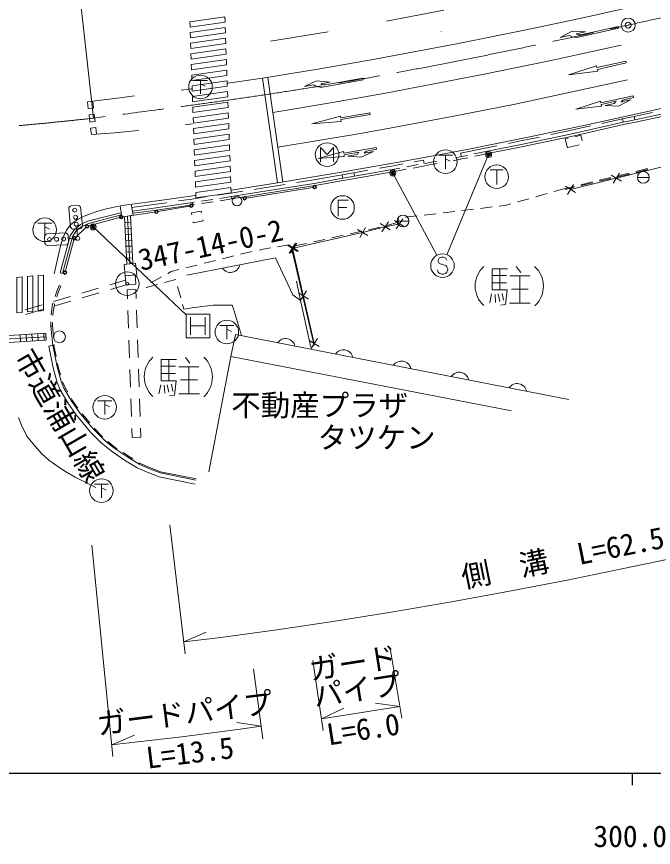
# Model space of a CAD drawing. Units: millimetres, scale not verified. Extents: x 40000 to 680000, y 20000 to 380000.
# Drawn here: x 315810 to 369807, y 198715 to 269150 of the extents above; entities that cross this region are included whole.
import ezdxf
from ezdxf.enums import TextEntityAlignment as Align

# ---------------------------------------------------------------- set-up
doc = ezdxf.new("R2010")
doc.units = ezdxf.units.MM
doc.header["$LTSCALE"] = 1000
doc.header["$PDMODE"] = 32
doc.header["$PDSIZE"] = 500
doc.linetypes.add('CHAIN', pattern=[18.5, 12, -1.5, 3.5, -1.5])
for name, color, linetype, lineweight in [('M-BGD', 7, 'Continuous', 13), ('M-BGD-EXST', 7, 'Continuous', 13), ('M-BMK', 2, 'CHAIN', 13), ('M-BMK-SRVR', 3, 'Continuous', 13), ('M-STR-HTXT', 7, 'Continuous', 13), ('M-STR-STRC', 7, 'Continuous', 13), ('M-TTL-BAND', 7, 'Continuous', 25)]:
    doc.layers.add(name, color=color, linetype=linetype, lineweight=lineweight)
doc.layers.add('M-BMK-HTXT', color=7, linetype='Continuous')
doc.styles.add('ＭＳ ゴシック', font='')
doc.styles.get('ＭＳ ゴシック').set_extended_font_data('MS Gothic')

msp = doc.modelspace()

# ---------------------------------------------------------------- linework, layer by layer
at = {"layer": 'M-BGD'}
for p, q in [((351808, 267903), (351813, 267874)), ((329767, 262927), (330627, 263041)), ((321830, 261931), (324795, 262289)), ((324795, 262289), (325799, 262420)), ((369727, 261025), (368184, 260689)), ((330102, 259965), (330719, 260051)), ((367181, 260493), (365440, 260099)), ((367185, 260494), (367181, 260493)), ((322146, 259150), (324139, 259291)), ((324139, 259291), (326123, 259482)), ((326123, 259482), (326132, 259483)), ((362724, 259485), (361117, 259148)), ((364465, 259878), (362724, 259485)), ((358532, 258607), (357525, 258402)), ((360138, 258943), (358532, 258607)), ((362336, 258776), (362570, 258832)), ((362513, 258037), (362336, 258776)), ((363154, 258971), (363658, 259092)), ((363658, 259092), (363770, 258624)), ((355538, 257998), (353464, 257573)), ((356545, 258203), (355539, 257998)), ((363522, 258279), (362549, 258046)), ((353524, 257279), (353052, 257181)), ((353524, 257279), (353464, 257573)), ((354031, 257383), (353524, 257279)), ((354071, 257187), (353564, 257083)), ((355599, 257704), (354619, 257503)), ((355639, 257508), (354659, 257307)), ((347762, 256512), (346578, 256300)), ((348550, 256659), (347760, 256511)), ((349871, 256601), (348888, 256417)), ((350415, 256499), (349432, 256315)), ((350323, 256991), (349533, 256843)), ((350378, 256696), (350323, 256991)), ((351445, 256887), (350461, 256710)), ((351480, 256690), (350496, 256514)), ((353565, 257083), (352842, 256934)), ((362773, 254502), (370562, 256409)), ((343427, 255745), (341172, 255339)), ((343428, 255745), (343427, 255745)), ((344411, 255913), (344398, 255911)), ((345594, 256125), (344411, 255913)), ((348298, 256307), (347815, 256216)), ((347815, 256216), (347850, 256020)), ((348842, 256205), (347859, 256021)), ((366240, 255715), (367095, 255196)), ((366927, 255883), (366408, 255028)), ((367748, 255886), (366776, 255651)), ((367768, 255804), (366796, 255569)), ((369303, 256262), (368331, 256027)), ((369324, 256179), (368351, 255944)), ((341172, 255339), (339567, 255082)), ((364638, 255135), (363665, 254900)), ((364658, 255053), (363686, 254818)), ((366193, 255511), (365221, 255276)), ((366213, 255428), (365241, 255193)), ((368451, 255516), (369451, 255516)), ((334980, 254349), (333973, 254188)), ((336974, 254667), (335967, 254506)), ((338579, 254924), (336974, 254667)), ((362335, 254579), (361372, 254309)), ((363082, 254760), (362335, 254579)), ((362335, 254579), (362355, 254497)), ((362346, 254761), (363201, 254242)), ((363102, 254677), (362355, 254497)), ((363033, 254929), (362514, 254074)), ((330673, 253684), (329535, 253518)), ((331829, 253860), (330671, 253683)), ((332439, 253650), (331450, 253499)), ((333975, 254188), (332817, 254011)), ((334020, 253892), (333032, 253741)), ((334050, 253694), (333062, 253543)), ((343944, 253594), (343069, 253594)), ((343069, 253594), (343069, 252219)), ((359254, 253715), (358291, 253445)), ((360795, 254147), (359832, 253877)), ((327408, 253208), (325576, 252966)), ((328546, 253374), (327408, 253208)), ((330857, 253408), (330716, 253387)), ((330716, 253387), (330746, 253189)), ((330887, 253211), (330746, 253189)), ((332469, 253452), (331480, 253301)), ((343069, 252969), (343819, 252969)), ((356140, 253015), (355148, 252894)), ((357236, 253148), (356736, 253087)), ((357714, 253282), (357236, 253148)), ((324640, 252526), (324690, 252333)), ((325154, 248163), (324958, 252187)), ((325403, 248189), (325207, 252226)), ((325652, 248216), (325455, 252266)), ((325643, 252672), (325669, 252473)), ((330636, 252509), (331470, 252658)), ((330667, 252332), (330636, 252509)), ((331470, 252658), (331497, 252507)), ((348893, 252161), (348794, 252135)), ((349785, 252260), (348893, 252161)), ((351375, 252435), (350381, 252326)), ((352964, 252628), (351971, 252507)), ((354552, 252821), (353559, 252700)), ((325483, 251700), (324983, 251675)), ((330783, 251680), (330772, 251741)), ((331618, 251828), (330783, 251680)), ((331602, 251917), (331618, 251828)), ((346645, 251606), (347482, 251059)), ((347337, 251751), (346790, 250914)), ((348175, 251735), (347221, 251437)), ((347861, 251861), (348698, 251314)), ((348553, 252006), (348006, 251169)), ((348082, 251816), (349082, 251816)), ((348213, 251986), (348175, 251976)), ((348175, 251976), (348175, 251735)), ((325507, 251200), (325007, 251176)), ((345077, 250948), (344100, 250734)), ((344724, 251095), (345585, 250586)), ((345408, 251271), (344900, 250410)), ((346640, 251289), (345663, 251076)), ((325531, 250701), (325032, 250677)), ((325555, 250201), (325056, 250177)), ((341950, 250265), (340973, 250052)), ((343514, 250607), (342537, 250393)), ((325580, 249702), (325080, 249678)), ((336723, 249433), (336370, 249354)), ((337353, 249535), (336723, 249433)), ((338932, 249790), (337945, 249631)), ((338771, 249772), (339619, 249242)), ((338879, 249793), (339724, 249259)), ((338930, 249083), (339461, 249931)), ((339569, 249948), (339034, 249104)), ((339129, 249559), (341042, 241272)), ((341054, 241437), (339195, 249507)), ((340387, 249924), (339410, 249711)), ((325604, 249203), (325105, 249178)), ((325628, 248703), (325129, 248679)), ((334225, 248867), (333255, 248623)), ((335784, 249224), (334808, 249006)), ((331121, 248087), (330151, 247843)), ((332673, 248477), (331703, 248233)), ((358181, 247950), (358558, 247458)), ((325021, 247176), (325858, 247256)), ((325858, 247256), (325932, 246478)), ((328908, 247531), (328628, 247380)), ((329569, 247697), (328908, 247531)), ((357435, 247770), (356124, 247770)), ((356124, 247770), (356124, 245975)), ((356780, 247770), (356780, 245975)), ((325057, 246807), (323726, 246414)), ((325096, 246398), (325021, 247176)), ((328100, 247095), (327219, 246621)), ((328343, 246601), (329299, 246863)), ((329299, 246863), (329301, 246854)), ((339549, 246729), (339887, 245084)), ((356124, 247196), (357353, 247196)), ((356124, 246589), (357345, 246589)), ((357640, 247163), (359321, 247163)), ((358468, 247163), (358468, 244852)), ((319222, 245885), (319077, 245425)), ((319362, 245833), (319215, 245365)), ((319428, 246360), (319222, 245885)), ((319566, 246300), (319362, 245833)), ((319566, 246300), (319428, 246360)), ((322767, 246131), (321329, 245706)), ((325096, 246401), (323766, 246008)), ((325932, 246478), (325096, 246398)), ((325177, 245989), (325926, 246006)), ((325203, 245227), (325177, 245989)), ((325952, 245253), (325926, 246014)), ((326806, 246181), (327764, 246443)), ((326810, 246185), (326806, 246181)), ((329460, 246275), (329725, 245311)), ((339859, 245048), (340390, 245896)), ((356124, 245975), (357394, 245975)), ((357394, 245975), (357255, 244753)), ((357763, 246049), (359198, 246049)), ((320370, 245423), (318931, 244998)), ((322807, 245725), (321368, 245300)), ((339701, 245737), (340548, 245207)), ((356091, 245639), (355935, 244876)), ((356378, 245598), (356427, 244917)), ((356640, 245639), (356772, 244991)), ((356993, 245680), (357108, 245098)), ((317972, 244715), (316534, 244290)), ((318866, 244757), (318758, 244126)), ((318896, 244853), (318866, 244757)), ((319012, 244722), (318907, 244108)), ((320409, 245017), (318971, 244592)), ((319035, 244793), (319012, 244722)), ((329884, 244732), (329990, 244347)), ((339887, 245084), (340764, 241138)), ((357255, 244753), (356837, 244680)), ((357616, 244852), (359370, 244852)), ((318012, 244309), (316573, 243884)), ((318758, 244126), (318739, 243867)), ((318907, 244108), (318884, 243806)), ((325288, 242729), (325237, 244228)), ((326038, 242754), (325986, 244253)), ((330184, 241926), (330184, 243926)), ((330184, 243926), (332184, 243926)), ((332184, 243926), (332184, 241926)), ((318714, 243268), (318716, 242910)), ((318865, 243207), (318866, 242911)), ((330559, 243676), (330559, 242176)), ((331809, 243676), (331809, 242176)), ((312118, 241936), (318287, 242306)), ((318287, 242306), (318323, 241707)), ((318716, 242910), (318866, 242911)), ((318866, 242921), (318907, 242324)), ((318907, 242324), (318953, 241925)), ((330559, 242926), (331809, 242926)), ((312136, 241637), (318305, 242007)), ((312154, 241337), (318323, 241707)), ((316111, 242176), (316147, 241577)), ((316610, 242205), (316646, 241607)), ((317109, 242235), (317145, 241636)), ((317609, 242265), (317645, 241666)), ((318108, 242295), (318144, 241696)), ((325374, 240230), (325323, 241729)), ((326124, 240256), (326072, 241755)), ((332184, 241926), (330184, 241926)), ((340630, 241702), (341477, 241172)), ((340788, 241013), (341319, 241861)), ((318534, 241215), (318877, 241284)), ((318534, 241215), (318903, 239366)), ((318877, 241284), (318975, 241304)), ((318975, 241304), (319171, 240323)), ((319023, 241329), (319026, 241301)), ((330120, 240256), (330497, 239764)), ((319289, 239735), (319341, 239471)), ((329375, 240075), (328063, 240075)), ((328063, 240075), (328063, 238280)), ((328063, 239502), (329293, 239502)), ((328719, 240075), (328719, 238280)), ((318903, 239366), (319256, 238118)), ((319341, 239471), (319540, 238767)), ((325460, 237732), (325408, 239231)), ((326209, 237757), (326158, 239256)), ((328063, 238895), (329284, 238895)), ((329579, 239469), (331260, 239469)), ((330407, 239469), (330407, 237158)), ((319256, 238118), (319513, 237499)), ((319712, 238193), (319917, 237698)), ((328063, 238280), (329334, 238280)), ((329334, 238280), (329194, 237059)), ((329702, 238354), (331137, 238354)), ((319513, 237499), (320146, 236402)), ((319917, 237698), (320149, 237296)), ((328030, 237944), (327875, 237182)), ((328317, 237903), (328366, 237223)), ((328579, 237944), (328711, 237297)), ((328932, 237985), (329047, 237403)), ((320450, 236776), (320526, 236644)), ((325545, 235233), (325494, 236732)), ((326295, 235259), (326244, 236758)), ((329194, 237059), (328776, 236985)), ((329555, 237158), (331309, 237158)), ((320146, 236402), (320866, 235380)), ((320526, 236644), (321014, 235952)), ((320866, 235380), (321672, 234395)), ((321373, 235471), (322006, 234697)), ((316217, 234499), (315958, 235165)), ((316683, 233592), (316217, 234499)), ((321672, 234395), (322085, 233928)), ((322085, 233928), (322963, 233041)), ((322403, 234248), (322414, 234236)), ((322414, 234236), (323106, 233536)), ((325606, 233472), (325580, 234234)), ((326355, 233498), (326329, 234259)), ((317182, 232946), (316683, 233592)), ((326355, 233498), (325606, 233472)), ((317901, 232130), (317182, 232946)), ((322963, 233041), (323434, 232636)), ((323434, 232636), (323938, 232238)), ((323548, 233131), (323720, 232984)), ((323720, 232984), (324203, 232603)), ((324203, 232603), (324335, 232515)), ((318548, 231558), (317901, 232130)), ((323938, 232238), (324967, 231552)), ((324834, 232182), (325210, 231931)), ((325210, 231931), (325677, 231644)), ((319015, 231219), (318548, 231558)), ((319887, 230609), (319015, 231219)), ((324967, 231552), (326031, 230898)), ((326188, 231330), (326240, 231298)), ((326240, 231298), (327066, 230933)), ((320761, 230095), (319887, 230609)), ((326031, 230898), (326894, 230517)), ((326894, 230517), (327895, 230132)), ((327066, 230933), (328022, 230565)), ((328022, 230565), (331040, 229951)), ((322536, 229214), (320761, 230095)), ((327895, 230132), (330952, 229510))]:
    msp.add_line(p, q, dxfattribs=at)
for points in [[(330515, 268252), (333482, 268690), (333467, 269143), (330499, 268705)], [(330546, 267348), (333515, 267786), (333499, 268239), (330530, 267801)], [(330577, 266444), (333548, 266882), (333532, 267334), (330562, 266896)], [(330609, 265539), (333580, 265978), (333565, 266430), (330593, 265992)], [(330640, 264635), (333613, 265074), (333597, 265526), (330624, 265088)], [(330671, 263731), (333646, 264169), (333630, 264622), (330656, 264183)], [(330703, 262826), (333678, 263265), (333663, 263718), (330687, 263279)], [(330734, 261922), (333711, 262361), (333695, 262814), (330718, 262374)], [(330766, 261017), (333744, 261457), (333728, 261909), (330750, 261470)], [(330797, 260113), (333776, 260553), (333761, 261005), (330781, 260566)], [(368242, 260395), (367243, 260199), (367185, 260494), (368184, 260690)], [(330828, 259209), (333809, 259649), (333793, 260101), (330813, 259661)], [(330860, 258304), (333842, 258744), (333826, 259197), (330844, 258757)], [(330891, 257400), (333874, 257840), (333859, 258293), (330875, 257853)], [(330922, 256496), (333907, 256936), (333891, 257389), (330907, 256948)], [(330954, 255591), (333940, 256032), (333924, 256484), (330938, 256044)], [(344398, 255914), (344449, 255616), (343479, 255449), (343428, 255748)], [(330985, 254687), (333972, 255128), (333957, 255580), (330969, 255139)], [(331016, 253783), (334005, 254223), (333989, 254676), (331001, 254235)], [(325682, 252303), (324737, 252151), (324584, 253109), (325529, 253260)], [(325023, 247161), (324919, 248138), (325890, 248241), (325995, 247264)]]:
    msp.add_lwpolyline(points, close=True, dxfattribs=at)
for points in [[(389715, 265311), (387783, 264845), (381843, 263427), (376475, 262212), (372311, 261281), (368242, 260395), (367243, 260199), (362788, 259192), (358592, 258313), (355599, 257704), (355638, 257508)], [(387829, 264650), (381889, 263232), (376519, 262017), (372354, 261086), (368283, 260199), (367284, 260003), (362830, 258996), (358633, 258117), (355638, 257508)], [(347815, 256216), (344462, 255618), (343479, 255449), (341222, 255043), (337022, 254371), (334020, 253892), (334052, 253694)], [(347850, 256020), (344497, 255421), (343514, 255252), (341256, 254846), (337053, 254173), (334052, 253694)], [(330716, 253387), (327450, 252911), (325624, 252669)], [(330745, 253189), (327477, 252713), (325669, 252473)], [(324640, 252526), (321831, 251804), (321238, 251529), (320719, 251111), (320352, 250567), (319514, 247417), (319708, 247365)], [(324690, 252333), (321899, 251615), (321344, 251358), (320868, 250974), (320537, 250483), (319708, 247365)], [(339302, 249526), (345154, 250840), (347064, 251333), (348279, 251588)], [(330256, 247230), (337751, 248696), (339219, 245551), (339887, 245084)], [(334893, 242128), (334192, 244386), (334102, 244688), (332488, 244682), (330688, 244457), (329990, 244347)], [(318716, 242910), (318757, 242310), (318877, 241284)], [(362636, 236702), (334359, 242185), (333988, 240336)], [(318877, 241284), (319244, 239448), (319588, 238233), (319827, 237654), (320442, 236590), (321145, 235592), (321939, 234622), (322341, 234167), (323202, 233297), (323657, 232907), (324144, 232522), (325156, 231847), (326194, 231209)], [(332096, 230553), (333988, 240336), (357777, 235735)], [(326194, 231209), (327028, 230841), (327994, 230469), (331020, 229853)]]:
    msp.add_lwpolyline(points, dxfattribs=at)
for centre, radius in [((368951, 255516), 500), ((343444, 252969), 1000), ((348582, 251816), 500), ((319444, 242001), 500)]:
    msp.add_circle(centre, radius, dxfattribs=at)
for centre, radius, start, end in [((333944, 248270), 812, 213.68898, 348.44925), ((356917, 246303), 2228, 131.69789, 228.01917), ((358195, 246295), 2282, 312.86378, 47.4164), ((338621, 241041), 812, 11.64508, 146.40535), ((343529, 240089), 812, 11.64508, 146.40535), ((328857, 238609), 2228, 131.69789, 228.01917), ((330134, 238600), 2282, 312.86378, 47.4164), ((348438, 239137), 812, 11.64508, 146.40535), ((353347, 238185), 812, 11.64508, 146.40535), ((358255, 237233), 812, 11.64508, 146.40535)]:
    msp.add_arc(centre, radius, start, end, dxfattribs=at)
at = {"layer": 'M-BGD-EXST'}
for p, q in [((330805, 263742), (332005, 263742)), ((331405, 263742), (331405, 262592)), ((331405, 263442), (331805, 263242)), ((341590, 256852), (341590, 258052)), ((341590, 258052), (342140, 257452)), ((342140, 257452), (342690, 258052)), ((342690, 258052), (342690, 256852)), ((351573, 257395), (352773, 257395)), ((352173, 257395), (352173, 256245)), ((352173, 257095), (352573, 256895)), ((355968, 256173), (357068, 256173)), ((356518, 256173), (356518, 254923)), ((317595, 251627), (318795, 251627)), ((318195, 251627), (318195, 250477)), ((318195, 251327), (318595, 251127)), ((333039, 242953), (334239, 242953)), ((333639, 242953), (333639, 241803)), ((333639, 242653), (334039, 242453)), ((322681, 236578), (323881, 236578)), ((323281, 236578), (323281, 235428)), ((323281, 236278), (323681, 236078)), ((322403, 229512), (323603, 229512)), ((323003, 229512), (323003, 228362)), ((323003, 229212), (323403, 229012))]:
    msp.add_line(p, q, dxfattribs=at)
for centre in [(331405, 263192), (342140, 257452), (352173, 256845), (356518, 255573), (318195, 251077), (333639, 242403), (323281, 236028), (323003, 228962)]:
    msp.add_circle(centre, 1000, dxfattribs=at)
at = {"layer": 'M-BMK'}
msp.add_arc((289065, 558693), 300000, 257.49194, 276.3674, dxfattribs=at)
msp.add_spline([(395871, 275027), (377630, 270688), (359324, 266635), (340901, 263155), (322336, 260543)], degree=3, dxfattribs=at)
at = {"layer": 'M-BMK-SRVR'}
for centre, radius in [((367673, 268427), 600), ((325192, 246500), 1000), ((325192, 246500), 120)]:
    msp.add_circle(centre, radius, dxfattribs=at)
msp.add_point((367673, 268427), dxfattribs=at)
at = {"layer": 'M-STR-HTXT'}
for p, q in [((322336, 260543), (318454, 295328)), ((355838, 257451), (352305, 248961)), ((347716, 255888), (351449, 248919)), ((322297, 251315), (330184, 243870)), ((328796, 226059), (330099, 215136)), ((322199, 224331), (323974, 206418)), ((329981, 216129), (331894, 216965)), ((347494, 215594), (348466, 209674)), ((340935, 214570), (341813, 208634)), ((335892, 213856), (336694, 207909)), ((348304, 210660), (341667, 209624)), ((348304, 210660), (346235, 210945)), ((341667, 209624), (343550, 210525)), ((336549, 208983), (334484, 209295)), ((323875, 207413), (325800, 208222))]:
    msp.add_line(p, q, dxfattribs=at)
for points in [[(396354, 228867), (391805, 227809), (386935, 226675), (382061, 225560), (377182, 224468), (372296, 223405), (367404, 222374), (362503, 221381), (357594, 220431), (352677, 219528), (347750, 218677), (342813, 217883), (337867, 217150), (332912, 216484), (329981, 216129)], [(336549, 208983), (334770, 208730), (329811, 208090), (324844, 207517), (323875, 207413)]]:
    msp.add_lwpolyline(points, dxfattribs=at)
for centre, radius in [((355838, 257451), 150), ((355838, 257451), 120), ((355838, 257451), 90), ((355838, 257451), 60), ((355838, 257451), 30), ((355838, 257451), 20), ((347716, 255888), 150), ((347716, 255888), 120), ((347716, 255888), 90), ((347716, 255888), 60), ((347716, 255888), 30), ((347716, 255888), 20), ((322297, 251315), 150), ((322297, 251315), 120), ((322297, 251315), 90), ((322297, 251315), 60), ((322297, 251315), 30), ((322297, 251315), 20)]:
    msp.add_circle(centre, radius, dxfattribs=at)
for p in [(355838, 257451), (347716, 255888), (322297, 251315)]:
    msp.add_point(p, dxfattribs=at)
at = {"layer": 'M-STR-STRC'}
for p, q in [((347184, 268750), (352045, 269708)), ((337328, 267063), (342231, 267860)), ((366850, 268162), (363446, 267411)), ((363651, 267610), (366818, 268309)), ((366850, 268162), (366818, 268309)), ((361903, 267378), (362684, 267551)), ((362598, 264209), (364989, 264972)), ((364989, 264972), (365022, 264826)), ((362598, 264209), (365087, 264533)), ((365087, 264533), (365055, 264679)), ((337945, 255052), (336655, 263927)), ((338389, 255126), (337100, 263998)), ((345193, 263782), (341759, 263181)), ((341973, 263370), (345167, 263930)), ((345193, 263782), (345167, 263930)), ((340216, 263215), (341004, 263353)), ((365354, 261841), (368090, 262439)), ((367396, 262134), (368122, 262293)), ((368122, 262293), (368090, 262439)), ((321830, 261931), (321891, 261346)), ((365322, 261987), (365354, 261841)), ((365386, 261694), (366644, 261969)), ((365419, 261548), (365386, 261694)), ((365712, 261612), (366493, 261783)), ((322396, 260888), (321950, 260832)), ((321950, 260832), (322028, 260207)), ((340841, 260054), (343263, 260711)), ((343263, 260711), (343290, 260564)), ((340841, 260054), (343342, 260268)), ((343342, 260268), (343316, 260416)), ((322527, 259747), (322080, 259693)), ((322080, 259693), (322146, 259150)), ((322527, 259747), (322596, 259182)), ((343548, 257573), (346307, 258051)), ((345601, 257776), (346333, 257903)), ((346333, 257903), (346307, 258051)), ((343523, 257721), (343548, 257573)), ((343574, 257425), (344842, 257645)), ((343599, 257277), (343574, 257425)), ((343895, 257329), (344683, 257465)), ((335290, 253768), (340933, 254676)), ((320393, 251295), (320224, 252886)), ((320999, 253169), (320402, 253106)), ((321219, 252991), (321387, 251400)), ((327798, 252622), (330473, 253091)), ((324827, 252170), (327502, 252574)), ((321926, 251400), (324534, 252108)), ((318374, 250732), (319973, 250806)), ((321209, 251180), (320612, 251117)), ((320821, 250462), (321671, 251258)), ((320911, 251149), (320977, 250519)), ((318184, 250523), (318212, 249924)), ((319948, 247591), (320671, 250215)), ((320182, 250616), (320210, 250016)), ((320196, 250316), (320828, 250345)), ((320019, 249807), (318421, 249733)), ((351648, 248674), (351557, 248492)), ((351830, 248765), (351648, 248674)), ((352012, 248765), (351830, 248765)), ((352194, 248674), (352012, 248765)), ((352285, 248492), (352194, 248674)), ((351557, 248492), (351557, 248401)), ((351557, 248401), (351648, 248219)), ((351648, 248219), (352194, 248038)), ((352194, 248038), (352285, 247947)), ((352285, 247947), (352375, 247765)), ((351557, 247492), (351466, 247674)), ((351648, 247401), (351557, 247492)), ((351830, 247310), (351648, 247401)), ((352012, 247310), (351830, 247310)), ((352194, 247401), (352012, 247310)), ((352285, 247492), (352194, 247401)), ((352375, 247674), (352285, 247492)), ((352375, 247765), (352375, 247674))]:
    msp.add_line(p, q, dxfattribs=at)
for points in [[(333733, 263505), (336673, 263929), (341516, 264711), (345888, 265491), (352971, 266824), (359020, 268038), (363959, 269081), (368372, 270065)], [(361903, 267378), (362912, 267908), (364051, 267852), (363270, 267680)], [(337530, 261034), (342592, 261874), (347094, 262669), (355467, 264274), (360848, 265364), (367072, 266729)], [(334044, 254446), (337945, 255052), (343353, 255954), (347723, 256713), (351316, 257362), (354152, 257907), (359045, 258892), (364310, 260006), (370108, 261275), (376920, 262795), (381802, 263924), (387666, 265306)], [(365022, 264826), (367462, 265369), (367495, 265223), (365055, 264679)], [(367609, 263777), (358099, 261741), (352899, 260712), (347452, 259687), (344810, 259223), (341716, 258697), (337961, 258072)], [(340216, 263215), (341248, 263700), (342383, 263594), (341595, 263456)], [(365712, 261612), (366850, 261554), (367861, 262082), (367079, 261911)], [(322276, 261985), (322338, 261393), (321891, 261346)], [(365322, 261987), (363221, 261298), (365419, 261548)], [(322396, 260888), (322474, 260263), (322028, 260207)], [(343290, 260564), (345751, 261000), (345777, 260852), (343316, 260416)], [(343523, 257721), (341393, 257124), (343599, 257277)], [(343895, 257329), (345030, 257221), (346063, 257704), (345275, 257567)], [(325597, 253236), (328558, 253638), (330962, 253994)], [(318987, 247348), (319551, 249817), (319801, 250570), (320030, 251035), (320404, 251520), (320962, 251944), (321537, 252241), (322514, 252598), (323416, 252841), (324497, 253066)]]:
    msp.add_lwpolyline(points, dxfattribs=at)
for points in [[(317631, 244182), (318081, 244222), (318077, 247242), (317627, 247203)], [(315822, 247045), (315826, 244031), (316276, 244070), (316272, 247084)], [(316724, 247124), (316729, 244107), (317179, 244146), (317174, 247163)]]:
    msp.add_lwpolyline(points, close=True, dxfattribs=at)
for centre, radius in [((341081, 254700), 150), ((341081, 254700), 120), ((341081, 254700), 100), ((334499, 253508), 400), ((335142, 253745), 150), ((335142, 253745), 120), ((335142, 253745), 100), ((320743, 252740), 167), ((330621, 253117), 150), ((330621, 253117), 120), ((330621, 253117), 100), ((320806, 252143), 167), ((324679, 252147), 150), ((324679, 252147), 120), ((324679, 252147), 100), ((327651, 252596), 150), ((327651, 252596), 120), ((327651, 252596), 100), ((320869, 251546), 167), ((321781, 251360), 150), ((321781, 251360), 120), ((321781, 251360), 100), ((318597, 250242), 167), ((319197, 250270), 167), ((319796, 250297), 167), ((320711, 250359), 150), ((320711, 250359), 120), ((320711, 250359), 100), ((320995, 250353), 167), ((320995, 250353), 167), ((351921, 248038), 1000), ((319908, 247447), 150), ((319908, 247447), 120), ((319908, 247447), 100)]:
    msp.add_circle(centre, radius, dxfattribs=at)
for centre, radius, start, end in [((363543, 268098), 500, 236.86705, 282.44007), ((363230, 268388), 1000, 236.86705, 282.44006), ((341886, 263863), 500, 234.37083, 279.94385), ((341587, 264166), 1000, 234.37083, 279.94384), ((367503, 261645), 500, 102.33493, 147.90794), ((367340, 261252), 1000, 102.33494, 102.33496), ((367340, 261252), 1000, 134.12328, 147.90794), ((345506, 256897), 1000, 99.81777, 99.8178), ((345506, 256897), 1000, 131.60612, 145.39078), ((345686, 257283), 500, 99.81777, 145.39078), ((320518, 252830), 299, 112.80948, 169.25133), ((320921, 252847), 331, 25.73438, 76.32643), ((319909, 250526), 288, 18.18328, 77.12026), ((320652, 251391), 277, 200.34394, 261.71687), ((321103, 251447), 288, 291.56191, 350.49889), ((318500, 250426), 331, 112.35575, 162.9478), ((318494, 250023), 299, 199.43085, 255.8727), ((319938, 250072), 277, 286.96531, 348.33824)]:
    msp.add_arc(centre, radius, start, end, dxfattribs=at)
at = {"layer": 'M-TTL-BAND'}
for p, q in [((40000, 205000), (579000, 205000)), ((368000, 205000), (368000, 204000))]:
    msp.add_line(p, q, dxfattribs=at)

# ---------------------------------------------------------------- texts
at = {"layer": 'M-BMK-HTXT', "style": 'ＭＳ ゴシック'}
msp.add_text('市道浦山線', height=1833, rotation=299.964, dxfattribs=at).set_placement((315093, 240014), align=Align.BOTTOM_LEFT)
for s, p in [('不動産プラザ', (334007, 234732)), ('タツケン', (341339, 231997))]:
    msp.add_text(s, height=1833, dxfattribs=at).set_placement(p, align=Align.BOTTOM_LEFT)
at = {"layer": 'M-BMK-SRVR', "style": 'ＭＳ ゴシック'}
msp.add_text('347-14-0-2', height=1833, rotation=12.162, dxfattribs=at).set_placement((326466, 247054), align=Align.BOTTOM_LEFT)
at = {"layer": 'M-STR-HTXT', "style": 'ＭＳ ゴシック'}
for s, rotation, p in [('側\u3000溝\u3000L=62.5', 11.366, (362405, 221872)), ('ガード', 8.879, (344558, 212901)), ('パイプ', 8.879, (344908, 210636)), ('ガードパイプ', 7.19, (330245, 208650))]:
    msp.add_text(s, height=1833, rotation=rotation, dxfattribs=at).set_placement(p, align=Align.BOTTOM_CENTER)
for s, rotation, p in [('L=6.0', 8.879, (345063, 209648)), ('L=13.5', 7.049, (330401, 207662))]:
    msp.add_text(s, height=1833, rotation=rotation, dxfattribs=at).set_placement(p, align=Align.TOP_CENTER)
at = {"layer": 'M-TTL-BAND', "style": 'ＭＳ ゴシック'}
msp.add_text('300.0', height=1833, dxfattribs=at).set_placement((367844, 198195), align=Align.BOTTOM_CENTER)

doc.saveas('drawing.dxf')
